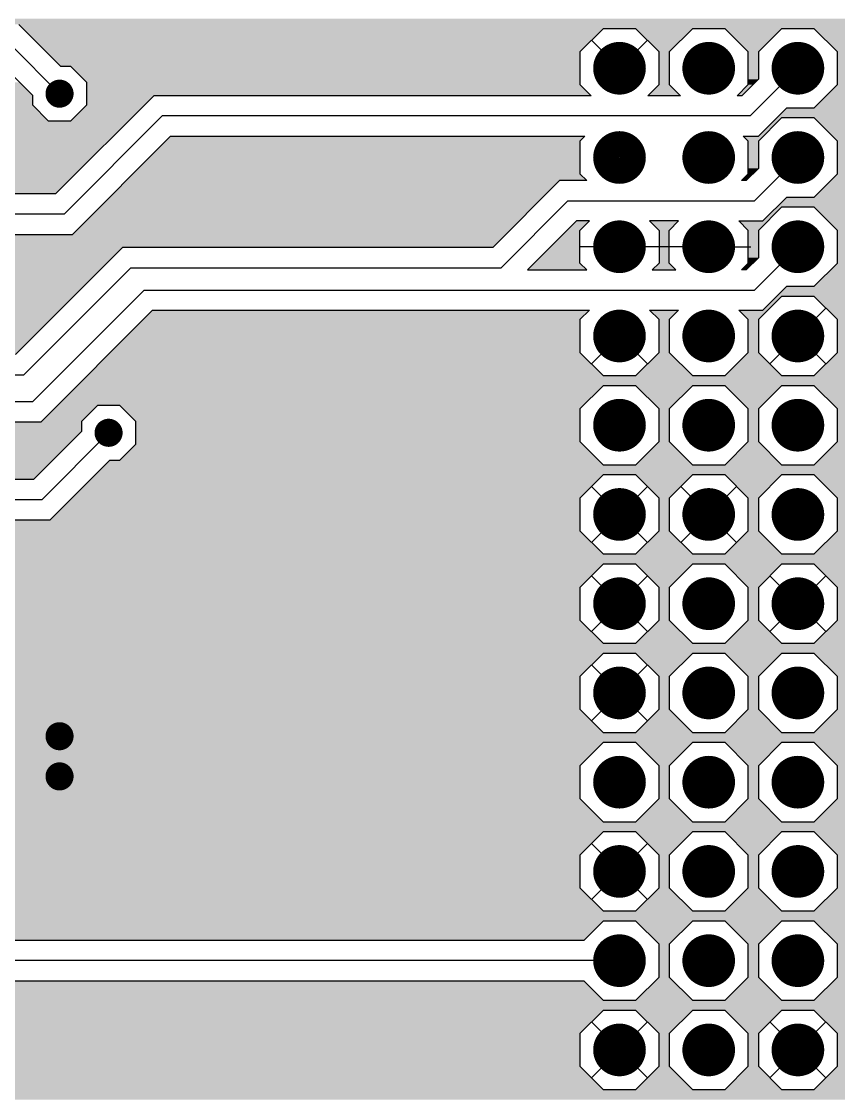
# Model space of a CAD drawing. Extents: x 295 to 953, y 10 to 290.
# Drawn here: x 823.3 to 861.6, y 138.2 to 188.6 of the extents above; entities that cross this region are included whole.
import ezdxf

# ---------------------------------------------------------------- set-up
doc = ezdxf.new("R2010")
doc.units = 0
doc.header["$LTSCALE"] = 5
doc.header["$MEASUREMENT"] = 0
doc.layers.get('0').update_dxf_attribs({"linetype": 'CONTINUOUS', "lineweight": 25})
doc.layers.add('L2-INT1_GBR', color=7, linetype='CONTINUOUS')

msp = doc.modelspace()

# ---------------------------------------------------------------- linework, layer by layer
for points, const_width in [([(850.732, 186.359, 1), (851.969, 186.359, 1)], 1.238), ([(854.923, 186.359, 1), (856.16, 186.359, 1)], 1.238), ([(859.114, 186.359, 1), (860.351, 186.359, 1)], 1.238), ([(824.711, 185.165, 1), (825.371, 185.165, 1)], 0.66), ([(850.732, 182.168, 1), (851.969, 182.168, 1)], 1.238), ([(854.923, 182.168, 1), (856.16, 182.168, 1)], 1.238), ([(859.114, 182.168, 1), (860.351, 182.168, 1)], 1.238), ([(850.732, 177.977, 1), (851.969, 177.977, 1)], 1.238), ([(854.923, 177.977, 1), (856.16, 177.977, 1)], 1.238), ([(859.114, 177.977, 1), (860.351, 177.977, 1)], 1.238), ([(850.732, 173.786, 1), (851.969, 173.786, 1)], 1.238), ([(854.923, 173.786, 1), (856.16, 173.786, 1)], 1.238), ([(859.114, 173.786, 1), (860.351, 173.786, 1)], 1.238), ([(850.732, 169.595, 1), (851.969, 169.595, 1)], 1.238), ([(854.923, 169.595, 1), (856.16, 169.595, 1)], 1.238), ([(859.114, 169.595, 1), (860.351, 169.595, 1)], 1.238), ([(827.016, 169.239, 1), (827.676, 169.239, 1)], 0.66), ([(850.732, 165.405, 1), (851.969, 165.405, 1)], 1.238), ([(854.923, 165.405, 1), (856.16, 165.405, 1)], 1.238), ([(859.114, 165.405, 1), (860.351, 165.405, 1)], 1.238), ([(850.732, 161.214, 1), (851.969, 161.214, 1)], 1.238), ([(854.923, 161.214, 1), (856.16, 161.214, 1)], 1.238), ([(859.114, 161.214, 1), (860.351, 161.214, 1)], 1.238), ([(850.732, 157.023, 1), (851.969, 157.023, 1)], 1.238), ([(854.923, 157.023, 1), (856.16, 157.023, 1)], 1.238), ([(859.114, 157.023, 1), (860.351, 157.023, 1)], 1.238), ([(824.711, 154.99, 1), (825.371, 154.99, 1)], 0.66), ([(824.711, 153.104, 1), (825.371, 153.104, 1)], 0.66), ([(850.732, 152.832, 1), (851.969, 152.832, 1)], 1.238), ([(854.923, 152.832, 1), (856.16, 152.832, 1)], 1.238), ([(859.114, 152.832, 1), (860.351, 152.832, 1)], 1.238), ([(850.732, 148.641, 1), (851.969, 148.641, 1)], 1.238), ([(854.923, 148.641, 1), (856.16, 148.641, 1)], 1.238), ([(859.114, 148.641, 1), (860.351, 148.641, 1)], 1.238), ([(850.732, 144.45, 1), (851.969, 144.45, 1)], 1.238), ([(854.923, 144.45, 1), (856.16, 144.45, 1)], 1.238), ([(859.114, 144.45, 1), (860.351, 144.45, 1)], 1.238), ([(850.732, 140.258, 1), (851.969, 140.258, 1)], 1.238), ([(854.923, 140.258, 1), (856.16, 140.258, 1)], 1.238), ([(859.114, 140.258, 1), (860.351, 140.258, 1)], 1.238)]:
    msp.add_lwpolyline(points, format="xyb", close=True, dxfattribs=dict(const_width=const_width))
at = {"layer": 'L2-INT1_GBR'}
for p, q in [((825.104, 186.444), (823.129, 188.419)), ((850.582, 188.216), (849.494, 187.128)), ((852.119, 188.216), (850.582, 188.216)), ((853.207, 187.128), (852.119, 188.216)), ((854.773, 188.216), (853.685, 187.128)), ((856.31, 188.216), (854.773, 188.216)), ((857.398, 187.128), (856.31, 188.216)), ((858.964, 188.216), (857.876, 187.128)), ((860.501, 188.216), (858.964, 188.216)), ((861.589, 187.128), (860.501, 188.216)), ((825.041, 185.165), (822.736, 187.47)), ((851.351, 186.359), (850.039, 187.673)), ((851.351, 186.359), (852.664, 187.673)), ((849.494, 187.128), (849.494, 185.591)), ((853.207, 185.591), (853.207, 187.128)), ((853.685, 187.128), (853.685, 185.591)), ((857.398, 185.591), (857.398, 187.128)), ((857.876, 187.128), (857.876, 185.845)), ((861.589, 185.591), (861.589, 187.128)), ((822.344, 186.521), (823.763, 185.102)), ((825.571, 186.444), (825.104, 186.444)), ((826.32, 185.695), (825.571, 186.444)), ((859.733, 186.359), (857.49, 184.117)), ((826.32, 184.635), (826.32, 185.695)), ((849.494, 185.591), (850.019, 185.066)), ((852.682, 185.066), (853.207, 185.591)), ((853.685, 185.591), (854.21, 185.066)), ((856.873, 185.066), (857.398, 185.591)), ((857.876, 185.845), (857.097, 185.066)), ((860.501, 184.503), (861.589, 185.591)), ((823.763, 185.102), (823.763, 184.635)), ((829.468, 185.066), (824.858, 180.456)), ((850.019, 185.066), (829.468, 185.066)), ((854.21, 185.066), (852.682, 185.066)), ((857.097, 185.066), (856.873, 185.066)), ((823.763, 184.635), (824.512, 183.886)), ((825.571, 183.886), (826.32, 184.635)), ((857.883, 183.168), (859.218, 184.503)), ((859.218, 184.503), (860.501, 184.503)), ((825.251, 179.507), (829.861, 184.117)), ((857.49, 184.117), (829.861, 184.117)), ((858.964, 184.025), (857.876, 182.937)), ((860.501, 184.025), (858.964, 184.025)), ((861.589, 182.937), (860.501, 184.025)), ((824.512, 183.886), (825.571, 183.886)), ((825.644, 178.558), (830.254, 183.168)), ((830.254, 183.168), (849.725, 183.168)), ((849.725, 183.168), (849.494, 182.937)), ((849.494, 182.937), (849.494, 181.4)), ((857.167, 183.168), (857.883, 183.168)), ((857.398, 182.937), (857.167, 183.168)), ((857.398, 181.4), (857.398, 182.937)), ((857.876, 182.937), (857.876, 181.654)), ((861.589, 181.4), (861.589, 182.937)), ((859.733, 182.168), (857.7, 180.136)), ((857.876, 181.654), (857.307, 181.084)), ((848.537, 181.084), (845.394, 177.941)), ((849.809, 181.084), (848.537, 181.084)), ((849.494, 181.4), (849.809, 181.084)), ((857.083, 181.084), (857.398, 181.4)), ((857.307, 181.084), (857.083, 181.084)), ((860.501, 180.312), (861.589, 181.4)), ((824.858, 180.456), (725.951, 180.456)), ((848.93, 180.136), (845.787, 176.992)), ((848.93, 180.136), (857.7, 180.136)), ((858.092, 179.187), (859.218, 180.312)), ((859.218, 180.312), (860.501, 180.312)), ((825.251, 179.507), (726.343, 179.507)), ((858.964, 179.834), (857.876, 178.746)), ((860.501, 179.834), (858.964, 179.834)), ((861.589, 178.746), (860.501, 179.834)), ((849.323, 179.187), (847.029, 176.893)), ((849.935, 179.187), (849.323, 179.187)), ((849.494, 178.746), (849.935, 179.187)), ((854.126, 179.187), (852.766, 179.187)), ((852.766, 179.187), (853.207, 178.746)), ((853.685, 178.746), (854.126, 179.187)), ((856.957, 179.187), (858.092, 179.187)), ((857.398, 178.746), (856.957, 179.187)), ((726.736, 178.558), (825.644, 178.558)), ((849.494, 177.209), (849.494, 178.746)), ((853.207, 178.746), (853.207, 177.209)), ((853.685, 177.209), (853.685, 178.746)), ((857.398, 177.209), (857.398, 178.746)), ((857.876, 178.746), (857.876, 177.463)), ((861.589, 177.209), (861.589, 178.746)), ((828.001, 177.941), (822.972, 172.912)), ((845.394, 177.941), (828.001, 177.941)), ((851.351, 177.977), (849.494, 177.977)), ((853.562, 177.977), (851.351, 177.977)), ((855.542, 177.977), (853.562, 177.977)), ((855.542, 177.977), (857.522, 177.977)), ((859.733, 177.977), (857.7, 175.945)), ((857.876, 177.463), (857.307, 176.893)), ((828.394, 176.992), (823.365, 171.963)), ((828.394, 176.992), (845.787, 176.992)), ((847.029, 176.893), (849.809, 176.893)), ((849.809, 176.893), (849.494, 177.209)), ((853.207, 177.209), (852.892, 176.893)), ((852.892, 176.893), (854, 176.893)), ((854, 176.893), (853.685, 177.209)), ((857.083, 176.893), (857.398, 177.209)), ((857.307, 176.893), (857.083, 176.893)), ((860.501, 176.121), (861.589, 177.209)), ((829.023, 175.945), (823.784, 170.706)), ((829.023, 175.945), (857.7, 175.945)), ((858.092, 174.996), (859.218, 176.121)), ((859.218, 176.121), (860.501, 176.121)), ((858.964, 175.643), (857.876, 174.555)), ((860.501, 175.643), (858.964, 175.643)), ((861.589, 174.555), (860.501, 175.643)), ((824.177, 169.757), (829.415, 174.996)), ((829.415, 174.996), (849.935, 174.996)), ((849.935, 174.996), (849.494, 174.555)), ((852.766, 174.996), (854.126, 174.996)), ((853.207, 174.555), (852.766, 174.996)), ((854.126, 174.996), (853.685, 174.555)), ((856.957, 174.996), (858.092, 174.996)), ((857.398, 174.555), (856.957, 174.996)), ((859.733, 173.786), (861.046, 175.1)), ((849.494, 174.555), (849.494, 173.018)), ((853.207, 173.018), (853.207, 174.555)), ((853.685, 174.555), (853.685, 173.018)), ((857.398, 173.018), (857.398, 174.555)), ((857.876, 174.555), (857.876, 173.018)), ((861.589, 173.018), (861.589, 174.555)), ((851.351, 173.786), (850.039, 172.475)), ((851.351, 173.786), (852.664, 172.475)), ((859.733, 173.786), (858.421, 172.475)), ((859.733, 173.786), (861.046, 172.475)), ((849.494, 173.018), (850.582, 171.93)), ((852.119, 171.93), (853.207, 173.018)), ((853.685, 173.018), (854.773, 171.93)), ((856.31, 171.93), (857.398, 173.018)), ((857.876, 173.018), (858.964, 171.93)), ((860.501, 171.93), (861.589, 173.018)), ((754.423, 171.963), (823.365, 171.963)), ((850.582, 171.93), (852.119, 171.93)), ((854.773, 171.93), (856.31, 171.93)), ((858.964, 171.93), (860.501, 171.93)), ((850.582, 171.452), (849.494, 170.364)), ((852.119, 171.452), (850.582, 171.452)), ((853.207, 170.364), (852.119, 171.452)), ((854.773, 171.452), (853.685, 170.364)), ((856.31, 171.452), (854.773, 171.452)), ((857.398, 170.364), (856.31, 171.452)), ((858.964, 171.452), (857.876, 170.364)), ((860.501, 171.452), (858.964, 171.452)), ((861.589, 170.364), (860.501, 171.452)), ((755.052, 170.706), (823.784, 170.706)), ((826.817, 170.518), (826.068, 169.769)), ((827.876, 170.518), (826.817, 170.518)), ((828.625, 169.769), (827.876, 170.518)), ((849.494, 170.364), (849.494, 168.827)), ((853.207, 168.827), (853.207, 170.364)), ((853.685, 170.364), (853.685, 168.827)), ((857.398, 168.827), (857.398, 170.364)), ((857.876, 170.364), (857.876, 168.827)), ((861.589, 168.827), (861.589, 170.364)), ((755.444, 169.757), (824.177, 169.757)), ((826.068, 169.769), (826.068, 169.302)), ((828.625, 168.709), (828.625, 169.769)), ((826.068, 169.302), (823.81, 167.045)), ((827.346, 169.239), (824.203, 166.096)), ((849.494, 168.827), (850.582, 167.739)), ((852.119, 167.739), (853.207, 168.827)), ((853.685, 168.827), (854.773, 167.739)), ((856.31, 167.739), (857.398, 168.827)), ((857.876, 168.827), (858.964, 167.739)), ((860.501, 167.739), (861.589, 168.827)), ((827.876, 167.96), (828.625, 168.709)), ((824.596, 165.147), (827.409, 167.96)), ((827.409, 167.96), (827.876, 167.96)), ((850.582, 167.739), (852.119, 167.739)), ((854.773, 167.739), (856.31, 167.739)), ((858.964, 167.739), (860.501, 167.739)), ((823.81, 167.045), (776.033, 167.045)), ((850.582, 167.261), (849.494, 166.173)), ((852.119, 167.261), (850.582, 167.261)), ((853.207, 166.173), (852.119, 167.261)), ((854.773, 167.261), (853.685, 166.173)), ((856.31, 167.261), (854.773, 167.261)), ((857.398, 166.173), (856.31, 167.261)), ((858.964, 167.261), (857.876, 166.173)), ((860.501, 167.261), (858.964, 167.261)), ((861.589, 166.173), (860.501, 167.261)), ((851.351, 165.405), (850.039, 166.718)), ((851.351, 165.405), (852.664, 166.718)), ((855.542, 165.405), (854.23, 166.718)), ((855.542, 165.405), (856.855, 166.718)), ((824.203, 166.096), (776.426, 166.096)), ((849.494, 166.173), (849.494, 164.636)), ((853.207, 164.636), (853.207, 166.173)), ((853.685, 166.173), (853.685, 164.636)), ((857.398, 164.636), (857.398, 166.173)), ((857.876, 166.173), (857.876, 164.636)), ((861.589, 164.636), (861.589, 166.173)), ((851.351, 165.405), (850.039, 164.093)), ((851.351, 165.405), (852.664, 164.093)), ((855.542, 165.405), (854.23, 164.093)), ((855.542, 165.405), (856.855, 164.093)), ((776.818, 165.147), (824.596, 165.147)), ((849.494, 164.636), (850.582, 163.548)), ((852.119, 163.548), (853.207, 164.636)), ((853.685, 164.636), (854.773, 163.548)), ((856.31, 163.548), (857.398, 164.636)), ((857.876, 164.636), (858.964, 163.548)), ((860.501, 163.548), (861.589, 164.636)), ((850.582, 163.548), (852.119, 163.548)), ((854.773, 163.548), (856.31, 163.548)), ((858.964, 163.548), (860.501, 163.548)), ((850.582, 163.07), (849.494, 161.982)), ((852.119, 163.07), (850.582, 163.07)), ((853.207, 161.982), (852.119, 163.07)), ((854.773, 163.07), (853.685, 161.982)), ((856.31, 163.07), (854.773, 163.07)), ((857.398, 161.982), (856.31, 163.07)), ((858.964, 163.07), (857.876, 161.982)), ((860.501, 163.07), (858.964, 163.07)), ((861.589, 161.982), (860.501, 163.07)), ((851.351, 161.214), (850.039, 162.527)), ((851.351, 161.214), (852.664, 162.527)), ((859.733, 161.214), (858.421, 162.527)), ((859.733, 161.214), (861.046, 162.527)), ((849.494, 161.982), (849.494, 160.445)), ((853.207, 160.445), (853.207, 161.982)), ((853.685, 161.982), (853.685, 160.445)), ((857.398, 160.445), (857.398, 161.982)), ((857.876, 161.982), (857.876, 160.445)), ((861.589, 160.445), (861.589, 161.982)), ((851.351, 161.214), (850.039, 159.902)), ((851.351, 161.214), (852.664, 159.902)), ((859.733, 161.214), (858.421, 159.902)), ((859.733, 161.214), (861.046, 159.902)), ((849.494, 160.445), (850.582, 159.357)), ((852.119, 159.357), (853.207, 160.445)), ((853.685, 160.445), (854.773, 159.357)), ((856.31, 159.357), (857.398, 160.445)), ((857.876, 160.445), (858.964, 159.357)), ((860.501, 159.357), (861.589, 160.445)), ((850.582, 159.357), (852.119, 159.357)), ((854.773, 159.357), (856.31, 159.357)), ((858.964, 159.357), (860.501, 159.357)), ((850.582, 158.879), (849.494, 157.791)), ((852.119, 158.879), (850.582, 158.879)), ((853.207, 157.791), (852.119, 158.879)), ((854.773, 158.879), (853.685, 157.791)), ((856.31, 158.879), (854.773, 158.879)), ((857.398, 157.791), (856.31, 158.879)), ((858.964, 158.879), (857.876, 157.791)), ((860.501, 158.879), (858.964, 158.879)), ((861.589, 157.791), (860.501, 158.879)), ((851.351, 157.023), (850.039, 158.336)), ((851.351, 157.023), (852.664, 158.336)), ((849.494, 157.791), (849.494, 156.254)), ((853.207, 156.254), (853.207, 157.791)), ((853.685, 157.791), (853.685, 156.254)), ((857.398, 156.254), (857.398, 157.791)), ((857.876, 157.791), (857.876, 156.254)), ((861.589, 156.254), (861.589, 157.791)), ((851.351, 157.023), (850.039, 155.711)), ((851.351, 157.023), (852.664, 155.711)), ((849.494, 156.254), (850.582, 155.166)), ((852.119, 155.166), (853.207, 156.254)), ((853.685, 156.254), (854.773, 155.166)), ((856.31, 155.166), (857.398, 156.254)), ((857.876, 156.254), (858.964, 155.166)), ((860.501, 155.166), (861.589, 156.254)), ((850.582, 155.166), (852.119, 155.166)), ((854.773, 155.166), (856.31, 155.166)), ((858.964, 155.166), (860.501, 155.166)), ((850.582, 154.688), (849.494, 153.6)), ((852.119, 154.688), (850.582, 154.688)), ((853.207, 153.6), (852.119, 154.688)), ((854.773, 154.688), (853.685, 153.6)), ((856.31, 154.688), (854.773, 154.688)), ((857.398, 153.6), (856.31, 154.688)), ((858.964, 154.688), (857.876, 153.6)), ((860.501, 154.688), (858.964, 154.688)), ((861.589, 153.6), (860.501, 154.688)), ((849.494, 153.6), (849.494, 152.063)), ((853.207, 152.063), (853.207, 153.6)), ((853.685, 153.6), (853.685, 152.063)), ((857.398, 152.063), (857.398, 153.6)), ((857.876, 153.6), (857.876, 152.063)), ((861.589, 152.063), (861.589, 153.6)), ((849.494, 152.063), (850.582, 150.975)), ((852.119, 150.975), (853.207, 152.063)), ((853.685, 152.063), (854.773, 150.975)), ((856.31, 150.975), (857.398, 152.063)), ((857.876, 152.063), (858.964, 150.975)), ((860.501, 150.975), (861.589, 152.063)), ((850.582, 150.975), (852.119, 150.975)), ((854.773, 150.975), (856.31, 150.975)), ((858.964, 150.975), (860.501, 150.975)), ((850.582, 150.497), (849.494, 149.409)), ((852.119, 150.497), (850.582, 150.497)), ((853.207, 149.409), (852.119, 150.497)), ((854.773, 150.497), (853.685, 149.409)), ((856.31, 150.497), (854.773, 150.497)), ((857.398, 149.409), (856.31, 150.497)), ((858.964, 150.497), (857.876, 149.409)), ((860.501, 150.497), (858.964, 150.497)), ((861.589, 149.409), (860.501, 150.497)), ((851.351, 148.641), (850.039, 149.954)), ((851.351, 148.641), (852.664, 149.954)), ((849.494, 149.409), (849.494, 147.872)), ((853.207, 147.872), (853.207, 149.409)), ((853.685, 149.409), (853.685, 147.872)), ((857.398, 147.872), (857.398, 149.409)), ((857.876, 149.409), (857.876, 147.872)), ((861.589, 147.872), (861.589, 149.409)), ((851.351, 148.641), (850.039, 147.329)), ((851.351, 148.641), (852.664, 147.329)), ((849.494, 147.872), (850.582, 146.784)), ((852.119, 146.784), (853.207, 147.872)), ((853.685, 147.872), (854.773, 146.784)), ((856.31, 146.784), (857.398, 147.872)), ((857.876, 147.872), (858.964, 146.784)), ((860.501, 146.784), (861.589, 147.872)), ((850.582, 146.784), (852.119, 146.784)), ((854.773, 146.784), (856.31, 146.784)), ((858.964, 146.784), (860.501, 146.784)), ((850.582, 146.306), (849.674, 145.398)), ((852.119, 146.306), (850.582, 146.306)), ((853.207, 145.218), (852.119, 146.306)), ((854.773, 146.306), (853.685, 145.218)), ((856.31, 146.306), (854.773, 146.306)), ((857.398, 145.218), (856.31, 146.306)), ((858.964, 146.306), (857.876, 145.218)), ((860.501, 146.306), (858.964, 146.306)), ((861.589, 145.218), (860.501, 146.306)), ((849.674, 145.398), (806.774, 145.398)), ((853.207, 143.681), (853.207, 145.218)), ((853.685, 145.218), (853.685, 143.681)), ((857.398, 143.681), (857.398, 145.218)), ((857.876, 145.218), (857.876, 143.681)), ((861.589, 143.681), (861.589, 145.218)), ((851.351, 144.45), (807.167, 144.45)), ((852.119, 142.593), (853.207, 143.681)), ((853.685, 143.681), (854.773, 142.593)), ((856.31, 142.593), (857.398, 143.681)), ((857.876, 143.681), (858.964, 142.593)), ((860.501, 142.593), (861.589, 143.681)), ((807.56, 143.501), (849.674, 143.501)), ((849.674, 143.501), (850.582, 142.593)), ((850.582, 142.115), (849.494, 141.027)), ((850.582, 142.593), (852.119, 142.593)), ((852.119, 142.115), (850.582, 142.115)), ((853.207, 141.027), (852.119, 142.115)), ((854.773, 142.115), (853.685, 141.027)), ((854.773, 142.593), (856.31, 142.593)), ((856.31, 142.115), (854.773, 142.115)), ((857.398, 141.027), (856.31, 142.115)), ((858.964, 142.115), (857.876, 141.027)), ((858.964, 142.593), (860.501, 142.593)), ((860.501, 142.115), (858.964, 142.115)), ((861.589, 141.027), (860.501, 142.115)), ((851.351, 140.258), (850.039, 141.572)), ((851.351, 140.258), (852.664, 141.572)), ((859.733, 140.258), (858.421, 141.572)), ((859.733, 140.258), (861.046, 141.572)), ((849.494, 141.027), (849.494, 139.49)), ((853.207, 139.49), (853.207, 141.027)), ((853.685, 141.027), (853.685, 139.49)), ((857.398, 139.49), (857.398, 141.027)), ((857.876, 141.027), (857.876, 139.49)), ((861.589, 139.49), (861.589, 141.027)), ((851.351, 140.258), (850.039, 138.947)), ((851.351, 140.258), (852.664, 138.947)), ((859.733, 140.258), (858.421, 138.947)), ((859.733, 140.258), (861.046, 138.947)), ((849.494, 139.49), (850.582, 138.402)), ((852.119, 138.402), (853.207, 139.49)), ((853.685, 139.49), (854.773, 138.402)), ((856.31, 138.402), (857.398, 139.49)), ((857.876, 139.49), (858.964, 138.402)), ((860.501, 138.402), (861.589, 139.49)), ((850.582, 138.402), (852.119, 138.402)), ((854.773, 138.402), (856.31, 138.402)), ((858.964, 138.402), (860.501, 138.402))]:
    msp.add_line(p, q, dxfattribs=at)
for points in [[(681.311, 188.419), (681.036, 188.694), (867.529, 188.419), (867.529, 188.694)], [(823.332, 188.216), (823.129, 188.419), (867.529, 188.216), (867.529, 188.419)], [(824.419, 187.128), (823.332, 188.216), (849.494, 187.128), (850.582, 188.216)], [(823.332, 188.216), (823.332, 188.216), (850.582, 188.216), (852.119, 188.216)], [(853.207, 187.128), (852.119, 188.216), (853.685, 187.128), (854.773, 188.216)], [(852.119, 188.216), (852.119, 188.216), (854.773, 188.216), (856.31, 188.216)], [(857.398, 187.128), (856.31, 188.216), (857.876, 187.128), (858.964, 188.216)], [(856.31, 188.216), (856.31, 188.216), (858.964, 188.216), (860.501, 188.216)], [(861.589, 187.128), (860.501, 188.216), (867.529, 187.128), (867.529, 188.216)], [(825.104, 186.444), (824.419, 187.128), (849.494, 186.444), (849.494, 187.128)], [(853.207, 185.591), (853.207, 187.128), (853.685, 185.591), (853.685, 187.128)], [(857.398, 185.845), (857.398, 187.128), (857.876, 185.845), (857.876, 187.128)], [(861.589, 185.591), (861.589, 187.128), (867.529, 185.591), (867.529, 187.128)], [(826.32, 185.695), (825.571, 186.444), (849.494, 185.695), (849.494, 186.444)], [(816.89, 185.102), (816.89, 185.695), (823.763, 185.102), (823.17, 185.695)], [(826.32, 185.591), (826.32, 185.695), (849.494, 185.591), (849.494, 185.695)], [(826.32, 185.066), (826.32, 185.591), (850.019, 185.066), (849.494, 185.591)], [(852.682, 185.066), (853.207, 185.591), (854.21, 185.066), (853.685, 185.591)], [(856.873, 185.066), (857.398, 185.591), (857.098, 185.066), (857.622, 185.591)], [(857.398, 185.591), (857.398, 185.845), (857.622, 185.591), (857.876, 185.845)], [(860.501, 184.503), (861.589, 185.591), (867.529, 184.503), (867.529, 185.591)], [(816.89, 184.635), (816.89, 185.102), (823.763, 184.635), (823.763, 185.102)], [(826.32, 184.635), (826.32, 185.066), (829.038, 184.635), (829.468, 185.066)], [(826.32, 185.066), (826.32, 185.066), (829.468, 185.066), (850.019, 185.066)], [(857.097, 185.066), (856.873, 185.066), (857.097, 185.066), (857.098, 185.066)], [(816.141, 183.886), (816.89, 184.635), (824.512, 183.886), (823.763, 184.635)], [(825.571, 183.886), (826.32, 184.635), (828.289, 183.886), (829.038, 184.635)], [(858.739, 184.025), (859.218, 184.503), (867.529, 184.025), (867.529, 184.503)], [(857.883, 183.168), (858.739, 184.025), (858.107, 183.168), (858.964, 184.025)], [(858.739, 184.025), (858.739, 184.025), (858.964, 184.025), (860.501, 184.025)], [(861.589, 182.937), (860.501, 184.025), (867.529, 182.937), (867.529, 184.025)], [(777.076, 183.51), (777.076, 183.886), (827.912, 183.51), (828.288, 183.886)], [(815.932, 183.886), (816.141, 183.886), (828.288, 183.886), (828.289, 183.886)], [(816.681, 182.761), (815.932, 183.51), (827.163, 182.761), (827.912, 183.51)], [(828.485, 181.4), (830.023, 182.937), (849.494, 181.4), (849.494, 182.937)], [(830.023, 182.937), (830.254, 183.168), (849.494, 182.937), (849.725, 183.168)], [(830.254, 183.168), (830.254, 183.168), (849.725, 183.168), (830.254, 183.168)], [(857.398, 182.937), (857.167, 183.168), (857.876, 182.937), (858.107, 183.168)], [(857.398, 181.654), (857.398, 182.937), (857.876, 181.654), (857.876, 182.937)], [(861.589, 181.4), (861.589, 182.937), (867.529, 181.4), (867.529, 182.937)], [(816.681, 181.702), (816.681, 182.761), (826.104, 181.702), (827.163, 182.761)], [(815.932, 180.952), (816.681, 181.702), (825.355, 180.952), (826.104, 181.702)], [(857.398, 181.4), (857.398, 181.654), (857.622, 181.4), (857.876, 181.654)], [(681.521, 180.456), (681.024, 180.952), (824.858, 180.456), (825.355, 180.952)], [(825.644, 178.558), (828.17, 181.084), (846.011, 178.558), (848.537, 181.084)], [(828.17, 181.084), (828.485, 181.4), (849.809, 181.084), (849.494, 181.4)], [(828.17, 181.084), (828.17, 181.084), (848.537, 181.084), (849.809, 181.084)], [(857.083, 181.085), (857.398, 181.4), (857.307, 181.085), (857.622, 181.4)], [(857.307, 181.084), (857.083, 181.085), (857.307, 181.084), (857.307, 181.085)], [(860.501, 180.312), (861.589, 181.4), (867.529, 180.312), (867.529, 181.4)], [(681.521, 180.456), (681.521, 180.456), (725.951, 180.456), (824.858, 180.456)], [(858.739, 179.834), (859.218, 180.312), (867.529, 179.834), (867.529, 180.312)], [(858.092, 179.187), (858.739, 179.834), (858.317, 179.187), (858.964, 179.834)], [(858.739, 179.834), (858.739, 179.834), (858.964, 179.834), (860.501, 179.834)], [(861.589, 178.746), (860.501, 179.834), (867.529, 178.746), (867.529, 179.834)], [(848.882, 178.746), (849.323, 179.187), (849.494, 178.746), (849.935, 179.187)], [(849.323, 179.187), (849.323, 179.187), (849.935, 179.187), (849.323, 179.187)], [(853.207, 178.746), (852.766, 179.187), (853.685, 178.746), (854.126, 179.187)], [(852.766, 179.187), (852.766, 179.187), (854.126, 179.187), (852.766, 179.187)], [(857.398, 178.746), (856.957, 179.187), (857.876, 178.746), (858.317, 179.187)], [(726.728, 178.55), (726.736, 178.558), (846.003, 178.55), (846.011, 178.558)], [(793.657, 177.941), (793.048, 178.55), (845.394, 177.941), (846.003, 178.55)], [(847.344, 177.209), (848.882, 178.746), (849.494, 177.209), (849.494, 178.746)], [(853.207, 177.209), (853.207, 178.746), (853.685, 177.209), (853.685, 178.746)], [(857.398, 177.463), (857.398, 178.746), (857.876, 177.463), (857.876, 178.746)], [(861.589, 177.209), (861.589, 178.746), (867.529, 177.209), (867.529, 178.746)], [(793.676, 177.921), (793.657, 177.941), (827.982, 177.921), (828.001, 177.941)], [(793.657, 177.941), (793.657, 177.941), (828.001, 177.941), (845.394, 177.941)], [(809.881, 177.014), (808.974, 177.921), (827.074, 177.014), (827.982, 177.921)], [(857.398, 177.209), (857.398, 177.463), (857.622, 177.209), (857.876, 177.463)], [(816.89, 176.265), (816.141, 177.014), (826.325, 176.265), (827.074, 177.014)], [(847.029, 176.893), (847.344, 177.209), (849.809, 176.893), (849.494, 177.209)], [(852.892, 176.894), (853.207, 177.209), (854, 176.894), (853.685, 177.209)], [(854, 176.893), (852.892, 176.894), (854, 176.893), (854, 176.894)], [(857.083, 176.894), (857.398, 177.209), (857.307, 176.894), (857.622, 177.209)], [(857.307, 176.893), (857.083, 176.894), (857.307, 176.893), (857.307, 176.894)], [(860.502, 176.121), (861.589, 177.209), (867.529, 176.121), (867.529, 177.209)], [(816.89, 175.205), (816.89, 176.265), (825.266, 175.205), (826.325, 176.265)], [(858.739, 175.643), (859.218, 176.121), (867.529, 175.643), (867.529, 176.121)], [(859.218, 176.121), (859.218, 176.121), (860.502, 176.121), (859.218, 176.121)], [(858.092, 174.996), (858.739, 175.643), (858.317, 174.996), (858.964, 175.643)], [(858.739, 175.643), (858.739, 175.643), (858.964, 175.643), (860.501, 175.643)], [(861.589, 174.555), (860.501, 175.643), (867.529, 174.555), (867.529, 175.643)], [(816.141, 174.456), (816.89, 175.205), (824.517, 174.456), (825.266, 175.205)], [(828.975, 174.555), (829.415, 174.996), (849.494, 174.555), (849.935, 174.996)], [(829.415, 174.996), (829.415, 174.996), (849.935, 174.996), (829.415, 174.996)], [(853.207, 174.555), (852.766, 174.996), (853.685, 174.555), (854.126, 174.996)], [(852.766, 174.996), (852.766, 174.996), (854.126, 174.996), (852.766, 174.996)], [(857.398, 174.555), (856.957, 174.996), (857.876, 174.555), (858.317, 174.996)], [(808.974, 173.549), (809.881, 174.456), (823.609, 173.549), (824.517, 174.456)], [(827.876, 173.456), (828.975, 174.555), (849.494, 173.456), (849.494, 174.555)], [(853.207, 173.018), (853.207, 174.555), (853.685, 173.018), (853.685, 174.555)], [(857.398, 173.018), (857.398, 174.555), (857.876, 173.018), (857.876, 174.555)], [(861.589, 173.018), (861.589, 174.555), (867.529, 173.018), (867.529, 174.555)], [(748.414, 172.912), (748.414, 173.549), (822.972, 172.912), (823.609, 173.549)], [(827.437, 173.018), (827.876, 173.456), (849.494, 173.018), (849.494, 173.456)], [(826.35, 171.93), (827.437, 173.018), (850.582, 171.93), (849.494, 173.018)], [(852.12, 171.93), (853.207, 173.018), (854.773, 171.93), (853.685, 173.018)], [(856.311, 171.93), (857.398, 173.018), (858.964, 171.93), (857.876, 173.018)], [(860.502, 171.93), (861.589, 173.018), (867.529, 171.93), (867.529, 173.018)], [(825.871, 171.452), (826.35, 171.93), (867.529, 171.452), (867.529, 171.93)], [(826.35, 171.93), (826.35, 171.93), (852.12, 171.93), (850.582, 171.93)], [(852.12, 171.93), (852.12, 171.93), (856.311, 171.93), (854.773, 171.93)], [(856.311, 171.93), (856.311, 171.93), (860.502, 171.93), (858.964, 171.93)], [(824.937, 170.518), (825.871, 171.452), (849.648, 170.518), (850.582, 171.452)], [(825.871, 171.452), (825.871, 171.452), (850.582, 171.452), (852.119, 171.452)], [(853.207, 170.364), (852.119, 171.452), (853.685, 170.364), (854.773, 171.452)], [(852.119, 171.452), (852.119, 171.452), (854.773, 171.452), (856.31, 171.452)], [(857.398, 170.364), (856.31, 171.452), (857.876, 170.364), (858.964, 171.452)], [(856.31, 171.452), (856.31, 171.452), (858.964, 171.452), (860.501, 171.452)], [(861.589, 170.364), (860.501, 171.452), (867.529, 170.364), (867.529, 171.452)], [(824.188, 169.769), (824.937, 170.518), (826.068, 169.769), (826.817, 170.518)], [(824.937, 170.518), (824.937, 170.518), (826.817, 170.518), (827.876, 170.518)], [(828.029, 170.364), (827.876, 170.518), (849.494, 170.364), (849.648, 170.518)], [(828.625, 169.769), (828.029, 170.364), (849.494, 169.769), (849.494, 170.364)], [(853.207, 168.827), (853.207, 170.364), (853.685, 168.827), (853.685, 170.364)], [(857.398, 168.827), (857.398, 170.364), (857.876, 168.827), (857.876, 170.364)], [(861.589, 168.827), (861.589, 170.364), (867.529, 168.827), (867.529, 170.364)], [(754.989, 169.302), (755.444, 169.757), (826.068, 169.302), (826.068, 169.757)], [(824.177, 169.757), (824.188, 169.769), (826.068, 169.757), (826.068, 169.769)], [(828.625, 168.827), (828.625, 169.769), (849.494, 168.827), (849.494, 169.769)], [(752.732, 167.045), (754.989, 169.302), (823.81, 167.045), (826.068, 169.302)], [(828.625, 168.709), (828.625, 168.827), (849.611, 168.709), (849.494, 168.827)], [(852.12, 167.739), (853.207, 168.827), (854.773, 167.739), (853.685, 168.827)], [(856.311, 167.739), (857.398, 168.827), (858.964, 167.739), (857.876, 168.827)], [(860.502, 167.739), (861.589, 168.827), (867.529, 167.739), (867.529, 168.827)], [(827.876, 167.96), (828.625, 168.709), (850.361, 167.96), (849.611, 168.709)], [(827.188, 167.739), (827.409, 167.96), (850.582, 167.739), (850.361, 167.96)], [(826.709, 167.261), (827.188, 167.739), (867.529, 167.261), (867.529, 167.739)], [(827.188, 167.739), (827.188, 167.739), (852.12, 167.739), (850.582, 167.739)], [(852.12, 167.739), (852.12, 167.739), (856.311, 167.739), (854.773, 167.739)], [(856.311, 167.739), (856.311, 167.739), (860.502, 167.739), (858.964, 167.739)], [(752.732, 167.045), (752.732, 167.045), (776.033, 167.045), (823.81, 167.045)], [(825.622, 166.173), (826.709, 167.261), (849.494, 166.173), (850.582, 167.261)], [(826.709, 167.261), (826.709, 167.261), (850.582, 167.261), (852.119, 167.261)], [(853.207, 166.173), (852.119, 167.261), (853.685, 166.173), (854.773, 167.261)], [(852.119, 167.261), (852.119, 167.261), (854.773, 167.261), (856.31, 167.261)], [(857.398, 166.173), (856.31, 167.261), (857.876, 166.173), (858.964, 167.261)], [(856.31, 167.261), (856.31, 167.261), (858.964, 167.261), (860.501, 167.261)], [(861.589, 166.173), (860.501, 167.261), (867.529, 166.173), (867.529, 167.261)], [(824.596, 165.147), (825.622, 166.173), (849.494, 165.147), (849.494, 166.173)], [(853.207, 164.636), (853.207, 166.173), (853.685, 164.636), (853.685, 166.173)], [(857.398, 164.636), (857.398, 166.173), (857.876, 164.636), (857.876, 166.173)], [(861.589, 164.636), (861.589, 166.173), (867.529, 164.636), (867.529, 166.173)], [(776.327, 164.655), (776.818, 165.147), (849.494, 164.655), (849.494, 165.147)], [(775.883, 164.212), (776.307, 164.636), (849.918, 164.212), (849.494, 164.636)], [(776.307, 164.636), (776.327, 164.655), (849.494, 164.636), (849.494, 164.655)], [(852.12, 163.548), (853.207, 164.636), (854.773, 163.548), (853.685, 164.636)], [(856.311, 163.548), (857.398, 164.636), (858.964, 163.548), (857.876, 164.636)], [(860.502, 163.548), (861.589, 164.636), (867.529, 163.548), (867.529, 164.636)], [(783.58, 163.548), (782.917, 164.212), (850.582, 163.548), (849.918, 164.212)], [(784.059, 163.07), (783.58, 163.548), (867.529, 163.07), (867.529, 163.548)], [(783.58, 163.548), (783.58, 163.548), (852.12, 163.548), (850.582, 163.548)], [(852.12, 163.548), (852.12, 163.548), (856.311, 163.548), (854.773, 163.548)], [(856.311, 163.548), (856.311, 163.548), (860.502, 163.548), (858.964, 163.548)], [(784.39, 162.738), (784.059, 163.07), (850.25, 162.738), (850.582, 163.07)], [(784.059, 163.07), (784.059, 163.07), (850.582, 163.07), (852.119, 163.07)], [(853.207, 161.982), (852.119, 163.07), (853.685, 161.982), (854.773, 163.07)], [(852.119, 163.07), (852.119, 163.07), (854.773, 163.07), (856.31, 163.07)], [(857.398, 161.982), (856.31, 163.07), (857.876, 161.982), (858.964, 163.07)], [(856.31, 163.07), (856.31, 163.07), (858.964, 163.07), (860.501, 163.07)], [(861.589, 161.982), (860.501, 163.07), (867.529, 161.982), (867.529, 163.07)], [(784.39, 161.982), (784.39, 162.738), (849.494, 161.982), (850.25, 162.738)], [(784.39, 160.652), (784.39, 161.982), (849.494, 160.652), (849.494, 161.982)], [(853.207, 160.445), (853.207, 161.982), (853.685, 160.445), (853.685, 161.982)], [(857.398, 160.445), (857.398, 161.982), (857.876, 160.445), (857.876, 161.982)], [(861.589, 160.445), (861.589, 161.982), (867.529, 160.445), (867.529, 161.982)], [(783.095, 159.357), (784.182, 160.445), (850.582, 159.357), (849.494, 160.445)], [(784.182, 160.445), (784.39, 160.652), (849.494, 160.445), (849.494, 160.652)], [(852.12, 159.357), (853.207, 160.445), (854.773, 159.357), (853.685, 160.445)], [(856.311, 159.357), (857.398, 160.445), (858.964, 159.357), (857.876, 160.445)], [(860.502, 159.357), (861.589, 160.445), (867.529, 159.357), (867.529, 160.445)], [(782.917, 159.179), (783.095, 159.357), (867.529, 159.179), (867.529, 159.357)], [(783.095, 159.357), (783.095, 159.357), (852.12, 159.357), (850.582, 159.357)], [(852.12, 159.357), (852.12, 159.357), (856.311, 159.357), (854.773, 159.357)], [(856.311, 159.357), (856.311, 159.357), (860.502, 159.357), (858.964, 159.357)], [(769.463, 157.791), (770.55, 158.879), (849.494, 157.791), (850.582, 158.879)], [(770.55, 158.879), (770.85, 159.179), (867.529, 158.879), (867.529, 159.179)], [(770.55, 158.879), (770.55, 158.879), (850.582, 158.879), (852.119, 158.879)], [(853.207, 157.791), (852.119, 158.879), (853.685, 157.791), (854.773, 158.879)], [(852.119, 158.879), (852.119, 158.879), (854.773, 158.879), (856.31, 158.879)], [(857.398, 157.791), (856.31, 158.879), (857.876, 157.791), (858.964, 158.879)], [(856.31, 158.879), (856.31, 158.879), (858.964, 158.879), (860.501, 158.879)], [(861.589, 157.791), (860.501, 158.879), (867.529, 157.791), (867.529, 158.879)], [(768.646, 156.975), (769.463, 157.791), (849.494, 156.975), (849.494, 157.791)], [(853.207, 156.254), (853.207, 157.791), (853.685, 156.254), (853.685, 157.791)], [(857.398, 156.254), (857.398, 157.791), (857.876, 156.254), (857.876, 157.791)], [(861.589, 156.254), (861.589, 157.791), (867.529, 156.254), (867.529, 157.791)], [(736.717, 156.478), (737.213, 156.975), (849.494, 156.478), (849.494, 156.975)], [(763.769, 156.254), (763.544, 156.478), (849.494, 156.254), (849.494, 156.478)], [(764.293, 155.729), (763.769, 156.254), (850.019, 155.729), (849.494, 156.254)], [(852.12, 155.166), (853.207, 156.254), (854.773, 155.166), (853.685, 156.254)], [(856.311, 155.166), (857.398, 156.254), (858.964, 155.166), (857.876, 156.254)], [(860.502, 155.166), (861.589, 156.254), (867.529, 155.166), (867.529, 156.254)], [(764.293, 155.166), (764.293, 155.729), (850.582, 155.166), (850.019, 155.729)], [(764.293, 154.688), (764.293, 155.166), (867.529, 154.688), (867.529, 155.166)], [(764.293, 155.166), (764.293, 155.166), (852.12, 155.166), (850.582, 155.166)], [(852.12, 155.166), (852.12, 155.166), (856.311, 155.166), (854.773, 155.166)], [(856.311, 155.166), (856.311, 155.166), (860.502, 155.166), (858.964, 155.166)], [(763.775, 154.152), (764.293, 154.67), (850.045, 154.152), (850.564, 154.67)], [(764.293, 154.67), (764.293, 154.688), (850.564, 154.67), (850.582, 154.688)], [(764.293, 154.688), (764.293, 154.688), (850.582, 154.688), (852.119, 154.688)], [(853.207, 153.6), (852.119, 154.688), (853.685, 153.6), (854.773, 154.688)], [(852.119, 154.688), (852.119, 154.688), (854.773, 154.688), (856.31, 154.688)], [(857.398, 153.6), (856.31, 154.688), (857.876, 153.6), (858.964, 154.688)], [(856.31, 154.688), (856.31, 154.688), (858.964, 154.688), (860.501, 154.688)], [(861.589, 153.6), (860.501, 154.688), (867.529, 153.6), (867.529, 154.688)], [(764.293, 153.633), (763.775, 154.152), (849.527, 153.633), (850.045, 154.152)], [(764.293, 153.6), (764.293, 153.633), (849.494, 153.6), (849.527, 153.633)], [(764.293, 152.574), (764.293, 153.6), (849.494, 152.574), (849.494, 153.6)], [(853.207, 152.063), (853.207, 153.6), (853.685, 152.063), (853.685, 153.6)], [(857.398, 152.063), (857.398, 153.6), (857.876, 152.063), (857.876, 153.6)], [(861.589, 152.063), (861.589, 153.6), (867.529, 152.063), (867.529, 153.6)], [(763.782, 152.063), (764.293, 152.574), (849.494, 152.063), (849.494, 152.574)], [(731.27, 151.03), (732.065, 151.825), (850.527, 151.03), (849.732, 151.825)], [(763.544, 151.825), (763.782, 152.063), (849.732, 151.825), (849.494, 152.063)], [(852.12, 150.975), (853.207, 152.063), (854.773, 150.975), (853.685, 152.063)], [(856.311, 150.975), (857.398, 152.063), (858.964, 150.975), (857.876, 152.063)], [(860.502, 150.975), (861.589, 152.063), (867.529, 150.975), (867.529, 152.063)], [(776.381, 150.975), (776.327, 151.03), (850.582, 150.975), (850.527, 151.03)], [(776.86, 150.497), (776.381, 150.975), (867.529, 150.497), (867.529, 150.975)], [(776.381, 150.975), (776.381, 150.975), (852.12, 150.975), (850.582, 150.975)], [(852.12, 150.975), (852.12, 150.975), (856.311, 150.975), (854.773, 150.975)], [(856.311, 150.975), (856.311, 150.975), (860.502, 150.975), (858.964, 150.975)], [(777.076, 150.281), (776.86, 150.497), (850.366, 150.281), (850.582, 150.497)], [(776.86, 150.497), (776.86, 150.497), (850.582, 150.497), (852.119, 150.497)], [(777.076, 149.409), (777.076, 150.281), (849.494, 149.409), (850.366, 150.281)], [(853.207, 149.409), (852.119, 150.497), (853.685, 149.409), (854.773, 150.497)], [(852.119, 150.497), (852.119, 150.497), (854.773, 150.497), (856.31, 150.497)], [(857.398, 149.409), (856.31, 150.497), (857.876, 149.409), (858.964, 150.497)], [(856.31, 150.497), (856.31, 150.497), (858.964, 150.497), (860.501, 150.497)], [(861.589, 149.409), (860.501, 150.497), (867.529, 149.409), (867.529, 150.497)], [(776.558, 148.703), (777.076, 149.221), (849.494, 148.703), (849.494, 149.221)], [(777.076, 149.221), (777.076, 149.409), (849.494, 149.221), (849.494, 149.409)], [(853.207, 147.872), (853.207, 149.409), (853.685, 147.872), (853.685, 149.409)], [(857.398, 147.872), (857.398, 149.409), (857.876, 147.872), (857.876, 149.409)], [(861.589, 147.872), (861.589, 149.409), (867.529, 147.872), (867.529, 149.409)], [(777.076, 148.185), (776.558, 148.703), (849.494, 148.185), (849.494, 148.703)], [(777.076, 147.872), (777.076, 148.185), (849.494, 147.872), (849.494, 148.185)], [(777.076, 147.126), (777.076, 147.872), (850.24, 147.126), (849.494, 147.872)], [(852.119, 146.784), (853.207, 147.872), (854.773, 146.784), (853.685, 147.872)], [(856.311, 146.784), (857.398, 147.872), (858.964, 146.784), (857.876, 147.872)], [(860.502, 146.784), (861.589, 147.872), (867.529, 146.784), (867.529, 147.872)], [(776.327, 146.377), (776.734, 146.784), (867.529, 146.377), (867.529, 146.784)], [(776.734, 146.784), (777.076, 147.126), (850.582, 146.784), (850.24, 147.126)], [(776.734, 146.784), (776.734, 146.784), (856.311, 146.784), (854.773, 146.784)], [(856.311, 146.784), (856.311, 146.784), (860.502, 146.784), (858.964, 146.784)], [(725.637, 145.398), (726.545, 146.306), (849.674, 145.398), (850.582, 146.306)], [(726.545, 146.306), (726.616, 146.377), (867.529, 146.306), (867.529, 146.377)], [(726.545, 146.306), (726.545, 146.306), (850.582, 146.306), (852.119, 146.306)], [(853.207, 145.218), (852.119, 146.306), (853.685, 145.218), (854.773, 146.306)], [(852.119, 146.306), (852.119, 146.306), (854.773, 146.306), (856.31, 146.306)], [(857.398, 145.218), (856.31, 146.306), (857.876, 145.218), (858.964, 146.306)], [(856.31, 146.306), (856.31, 146.306), (858.964, 146.306), (860.501, 146.306)], [(861.589, 145.218), (860.501, 146.306), (867.529, 145.218), (867.529, 146.306)], [(725.637, 145.398), (725.637, 145.398), (806.774, 145.398), (849.674, 145.398)], [(853.207, 143.681), (853.207, 145.218), (853.685, 143.681), (853.685, 145.218)], [(857.398, 143.681), (857.398, 145.218), (857.876, 143.681), (857.876, 145.218)], [(861.589, 143.681), (861.589, 145.218), (867.529, 143.681), (867.529, 145.218)], [(852.12, 142.593), (853.207, 143.681), (854.773, 142.593), (853.685, 143.681)], [(856.311, 142.593), (857.398, 143.681), (858.964, 142.593), (857.876, 143.681)], [(860.502, 142.593), (861.589, 143.681), (867.529, 142.593), (867.529, 143.681)], [(806.652, 142.593), (807.56, 143.501), (850.582, 142.593), (849.674, 143.501)], [(807.56, 143.501), (807.56, 143.501), (849.674, 143.501), (807.56, 143.501)], [(805.086, 141.027), (806.174, 142.115), (849.494, 141.027), (850.582, 142.115)], [(806.174, 142.115), (806.652, 142.593), (867.529, 142.115), (867.529, 142.593)], [(806.174, 142.115), (806.174, 142.115), (850.582, 142.115), (852.119, 142.115)], [(806.652, 142.593), (806.652, 142.593), (852.12, 142.593), (850.582, 142.593)], [(853.207, 141.027), (852.119, 142.115), (853.685, 141.027), (854.773, 142.115)], [(852.119, 142.115), (852.119, 142.115), (854.773, 142.115), (856.31, 142.115)], [(852.12, 142.593), (852.12, 142.593), (856.311, 142.593), (854.773, 142.593)], [(857.398, 141.027), (856.31, 142.115), (857.876, 141.027), (858.964, 142.115)], [(856.31, 142.115), (856.31, 142.115), (858.964, 142.115), (860.501, 142.115)], [(856.311, 142.593), (856.311, 142.593), (860.502, 142.593), (858.964, 142.593)], [(861.589, 141.027), (860.501, 142.115), (867.529, 141.027), (867.529, 142.115)], [(803.548, 139.49), (805.086, 141.027), (849.494, 139.49), (849.494, 141.027)], [(853.207, 139.49), (853.207, 141.027), (853.685, 139.49), (853.685, 141.027)], [(857.398, 139.49), (857.398, 141.027), (857.876, 139.49), (857.876, 141.027)], [(861.589, 139.49), (861.589, 141.027), (867.529, 139.49), (867.529, 141.027)], [(802.461, 138.402), (803.548, 139.49), (850.582, 138.402), (849.494, 139.49)], [(852.119, 138.402), (853.207, 139.49), (854.773, 138.402), (853.685, 139.49)], [(856.31, 138.402), (857.398, 139.49), (858.964, 138.402), (857.876, 139.49)], [(860.502, 138.402), (861.589, 139.49), (867.529, 138.402), (867.529, 139.49)], [(801.983, 137.924), (802.461, 138.402), (867.529, 137.924), (867.529, 138.402)], [(802.461, 138.402), (802.461, 138.402), (860.502, 138.402), (858.964, 138.402)]]:
    msp.add_solid(points, dxfattribs=at)

doc.saveas('drawing.dxf')
